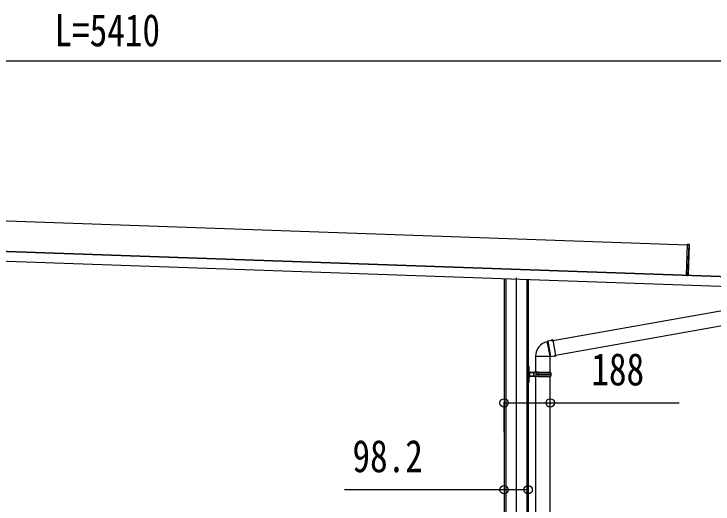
# Model space of a CAD drawing. Units: millimetres, scale not verified. Extents: x -16820 to 16820, y -11880 to 11880.
# Drawn here: x 794 to 3648, y -6623 to -4622 of the extents above; entities that cross this region are included whole.
import ezdxf
from ezdxf.enums import TextEntityAlignment as Align

# ---------------------------------------------------------------- set-up
doc = ezdxf.new("R2010")
doc.units = ezdxf.units.MM
doc.header["$LTSCALE"] = 60
for name, color, linetype in [('0-3_YKK_12', 2, 'Continuous'), ('0-4_YKK_A1', 4, 'Continuous'), ('0-5_YKK_D', 6, 'Continuous')]:
    doc.layers.add(name, color=color, linetype=linetype)
doc.styles.add('ＭＳ ゴシック', font='')
doc.styles.get('ＭＳ ゴシック').set_extended_font_data('MS Gothic')

msp = doc.modelspace()

# ---------------------------------------------------------------- linework, layer by layer
at = {"layer": '0-3_YKK_12'}
msp.add_line((2845.08, -8477.5), (2845.08, -5700.04), dxfattribs=at)
at = {"layer": '0-4_YKK_A1'}
for p, q in [((3544.48, -5565.52), (-830.86, -5412.73)), ((3993.36, -5705.77), (-1401.4, -5517.38)), ((3993.37, -5705.27), (-1401.38, -5516.88)), ((3991.98, -5745.25), (-1402.78, -5556.86)), ((3540.2, -5687.95), (3544.58, -5562.52)), ((3544.58, -5562.52), (3544.6, -5562.02)), ((3550.1, -5563.05), (3544.58, -5562.52)), ((3544.6, -5562.02), (3550.11, -5562.55)), ((3545.69, -5689.14), (3550.1, -5563.05)), ((3550.57, -5563.07), (3546.16, -5689.16)), ((3550.1, -5563.05), (3550.57, -5563.07)), ((2795.08, -5703.45), (2795.08, -7975)), ((2801.94, -5703.69), (2801.94, -8475.17)), ((2888.22, -5706.7), (2888.22, -8475.17)), ((2893.28, -5706.88), (2893.28, -7975.17)), ((3543.68, -5688.57), (3540.68, -5688.46)), ((3543.65, -5689.57), (3543.68, -5688.57)), ((3544.15, -5689.58), (3544.16, -5689.29)), ((3544.15, -5689.59), (3544.15, -5689.58)), ((3544.16, -5689.29), (3544.16, -5689.09)), ((3544.16, -5689.29), (3545.71, -5689.34)), ((3545.69, -5689.14), (3546.16, -5689.16)), ((3875.45, -5799.98), (2994.63, -5956.18)), ((3005.09, -6015.46), (3885.9, -5859.26)), ((2972.47, -5960.01), (2970.89, -5960.35)), ((2974.17, -5958.37), (2972.47, -5960.01)), ((2972.47, -5960.01), (2982.08, -6014.48)), ((2989.18, -5955.45), (2974.17, -5958.37)), ((2974.17, -5958.37), (2979.64, -5989.38)), ((2989.59, -5953.1), (2989.18, -5955.45)), ((2989.2, -5955.58), (2989.18, -5955.45)), ((2993.18, -5952.47), (2989.59, -5953.1)), ((2989.59, -5953.1), (2989.6, -5953.17)), ((2990.11, -5955.51), (2993.49, -5954.85)), ((2990.51, -5953.08), (2992.31, -5952.76)), ((2994.33, -5954.45), (2993.18, -5952.47)), ((2993.18, -5952.47), (2993.2, -5952.53)), ((2994.33, -5954.45), (2994.35, -5954.58)), ((2994.35, -5954.58), (3005.37, -6017.06)), ((2979.64, -5989.38), (2985.11, -6020.4)), ((2923.13, -6019.33), (2983.19, -6019.33)), ((2923.18, -6019.33), (2923.18, -6085)), ((2983.38, -6085), (2983.38, -6019.62)), ((2983.39, -6019.63), (2985.11, -6020.4)), ((2985.11, -6020.4), (3000.21, -6018.01)), ((3000.21, -6018.01), (3000.18, -6017.87)), ((3000.21, -6018.01), (3001.4, -6020.07)), ((3001.39, -6020.01), (3001.4, -6020.07)), ((3001.4, -6020.07), (3004.99, -6019.44)), ((3002.28, -6019.78), (3004.07, -6019.47)), ((3004.98, -6019.38), (3004.99, -6019.44)), ((3004.99, -6019.44), (3005.39, -6017.18)), ((3005.37, -6017.06), (3005.39, -6017.18)), ((2894.28, -6066.8), (2893.28, -6066.8)), ((2894.28, -6066.8), (2894.28, -6060.5)), ((2894.28, -6094), (2894.28, -6066.8)), ((2896.28, -6061.41), (2896.45, -6067.13)), ((2894.28, -6094), (2893.28, -6094)), ((2894.28, -6094), (2897.28, -6094)), ((2894.28, -6121.2), (2894.28, -6094)), ((2897.28, -6094), (2896.45, -6120.87)), ((2897.28, -6094), (2898.28, -6094)), ((2897.99, -6084.76), (2898.09, -6088)), ((2898.09, -6100), (2897.99, -6103.24)), ((2915.28, -6088), (2898.1, -6088)), ((2898.1, -6088), (2898.28, -6094)), ((2898.28, -6094), (2898.1, -6100)), ((2898.1, -6100), (2915.28, -6100)), ((2898.94, -6085), (2915.28, -6085)), ((2915.28, -6103), (2898.94, -6103)), ((2915.28, -6085), (2918.28, -6085)), ((2915.28, -6088), (2915.28, -6085)), ((2915.28, -6089.5), (2915.28, -6088)), ((2918.28, -6089.5), (2915.28, -6089.5)), ((2915.28, -6089.51), (2915.28, -6098.5)), ((2916.26, -6089.51), (2915.28, -6089.51)), ((2916.26, -6098.5), (2915.28, -6098.5)), ((2915.28, -6098.5), (2918.28, -6098.5)), ((2915.28, -6100), (2915.28, -6098.5)), ((2915.28, -6103), (2915.28, -6100)), ((2918.28, -6103), (2915.28, -6103)), ((2918.28, -6089.51), (2916.26, -6089.51)), ((2916.26, -6098.5), (2916.26, -6089.51)), ((2918.28, -6098.5), (2916.26, -6098.5)), ((2926.28, -6085), (2918.28, -6085)), ((2923.18, -6103), (2923.18, -6918.5)), ((2926.29, -6089.51), (2924.28, -6089.51)), ((2926.29, -6098.5), (2924.28, -6098.5)), ((2926.28, -6098.5), (2924.28, -6098.5)), ((2926.28, -6089.5), (2926.28, -6085)), ((2926.28, -6103), (2926.28, -6098.5)), ((2926.29, -6085), (2926.29, -6089.51)), ((2933.31, -6085), (2926.29, -6085)), ((2926.29, -6094), (2926.29, -6089.51)), ((2926.29, -6098.5), (2926.29, -6094)), ((2932.79, -6094), (2926.29, -6094)), ((2926.29, -6103), (2926.29, -6098.5)), ((2933.31, -6103), (2926.29, -6103)), ((2932.79, -6094), (2932.79, -6094)), ((2932.79, -6094), (2932.79, -6094)), ((2932.87, -6094), (2932.87, -6094)), ((2986.78, -6094), (2933.04, -6094)), ((2933.54, -6085), (2933.31, -6085)), ((2933.54, -6103), (2933.31, -6103)), ((2933.54, -6085), (2933.95, -6085)), ((2933.54, -6103), (2933.95, -6103)), ((2933.95, -6085), (2985.28, -6085)), ((2933.95, -6103), (2985.28, -6103)), ((2986.28, -6087), (2934.98, -6087)), ((2986.28, -6101), (2934.98, -6101)), ((2983.38, -6918.5), (2983.38, -6103)), ((2985.28, -6087), (2985.28, -6085)), ((2985.28, -6103), (2985.28, -6101)), ((2894.28, -6121.2), (2893.28, -6121.2)), ((2893.28, -6127.5), (2894.28, -6127.5)), ((2894.28, -6121.2), (2896.45, -6120.87)), ((2894.28, -6127.5), (2894.28, -6121.2)), ((2894.28, -6127.5), (2896.28, -6126.59)), ((2896.45, -6120.87), (2896.28, -6126.59))]:
    msp.add_line(p, q, dxfattribs=at)
for points in [[(3545.71, -5689.34), (3545.89, -5689.38), (3546.06, -5689.43), (3546.29, -5689.56), (3546.5, -5689.65), (3546.55, -5689.66), (3546.64, -5689.67), (3546.65, -5689.67)], [(2983.4, -6019.61), (2983.34, -6019.53), (2983.19, -6019.33), (2983.18, -6019.3), (2983.04, -6019.04), (2982.62, -6017.36), (2982.08, -6014.48), (2981.51, -6011.8), (2980.77, -6008.21), (2979.93, -6004), (2979.04, -5999.5), (2978.09, -5994.6), (2977.13, -5989.7), (2976.15, -5984.66), (2975.23, -5979.91), (2974.32, -5975.31), (2973.51, -5971.25), (2972.76, -5967.61), (2972.13, -5964.7), (2971.61, -5962.44), (2971.22, -5961), (2970.94, -5960.37), (2970.89, -5960.35)], [(2989.2, -5955.58), (2989.34, -5954.73), (2989.6, -5953.17)], [(2990.51, -5953.08), (2990.26, -5954.57), (2990.11, -5955.51)], [(2993.49, -5954.85), (2993.03, -5954.03), (2992.31, -5952.76)], [(2993.2, -5952.53), (2993.95, -5953.87), (2994.35, -5954.58)], [(3001.39, -6020.01), (3000.61, -6018.63), (3000.18, -6017.87)], [(3001.06, -6017.63), (3002.77, -6017.36), (3004.46, -6017.1)], [(3001.06, -6017.63), (3001.53, -6018.47), (3002.28, -6019.78)], [(3004.07, -6019.47), (3004.31, -6018.03), (3004.46, -6017.1)], [(3005.37, -6017.06), (3005.23, -6017.86), (3004.98, -6019.38)], [(2896.28, -6061.41), (2894.28, -6060.5), (2893.28, -6060.5)], [(2894.28, -6066.8), (2896.45, -6067.13), (2897.28, -6094)], [(2926.28, -6103), (2918.28, -6103), (2918.28, -6085)], [(2926.28, -6089.5), (2924.28, -6089.5), (2924.28, -6098.5)], [(2933.04, -6094), (2932.87, -6094), (2932.79, -6094), (2926.29, -6094)], [(2933.31, -6085), (2932.92, -6089.46), (2932.79, -6094)]]:
    msp.add_lwpolyline(points, dxfattribs=at)
for centre, radius, start, end in [((3548.05, -5562.73), 2.07, 351.06854, 4.93146), ((3550.07, -5563.05), 0.5, 358, 84.5), ((3540.7, -5687.96), 0.5, 178, 268), ((3543.66, -5689.07), 0.5, 358, 88), ((3546.69, -5689.17), 1, 178, 189.53696), ((3546.95, -5689.46), 1.25, 174.55789, 188.42908), ((3546.66, -5689.17), 0.5, 178, 268), ((2983.43, -6019.33), 60.3, 101.99843, 180), ((2989.5, -5953.69), 1.92, 260.91849, 288.46572), ((2989.7, -5949.51), 3.66, 268.38866, 282.80116), ((2992.08, -5950.02), 2.75, 274.81691, 293.99327), ((2993.17, -5952.31), 2.56, 277.19737, 297.56812), ((3001.27, -6020.14), 2.51, 94.83553, 115.78026), ((3002.51, -6022.53), 2.75, 94.81691, 113.99327), ((3004.88, -6023.03), 3.66, 88.38866, 102.80116), ((3005, -6018.95), 1.93, 79.00896, 106.22555), ((2898.94, -6083), 2, 181.7624, 241.44015), ((2898.94, -6105), 2, 118.55985, 178.2376), ((2898.94, -6083), 2, 241.44015, 270), ((2898.94, -6105), 2, 90, 118.55985), ((3010.67, -6094.01), 77.89, 179.99307, 186.62466), ((2932.84, -6094.22), 0.226, 80.79578, 102.71983), ((3013.8, -6093.98), 80.75, 173.61461, 180.01355), ((3013.8, -6094.02), 80.75, 179.98461, 186.38348), ((2935.16, -6085.35), 1.66, 167.69464, 263.49512), ((2935.11, -6102.6), 1.61, 94.66451, 194.14319), ((2935.74, -6085.2), 1.81, 173.59328, 264.82407), ((2935.81, -6102.85), 1.86, 96.97139, 184.61125), ((2937.53, -6094), 49.25, 0, 8.17123), ((2937.53, -6094), 49.25, 351.83186, 0.00306)]:
    msp.add_arc(centre, radius, start, end, dxfattribs=at)
for centre, major_axis, ratio, start_param, end_param in [((3545.07, -5689.32), (-4.91, 0.17), 0.061049, 1.383687, 1.5707963), ((2898.09, -6087.84), (1, 0.031), 0.162205, 3.1415927, 4.7026633), ((2898.09, -6100.16), (1, -0.031), 0.162205, 1.580522, 3.1415927), ((2898.19, -6091), (-0.1, 3), 0.333136, 6.2716543, 6.28138), ((2898.19, -6097), (0.1, 3), 0.333136, 3.143398, 3.1531236), ((2915.28, -6087.51), (3, 0), 0.162278, 4.712389, 6.2831853), ((2915.28, -6100.49), (3, 0), 0.162278, 6.2831853, 7.8539816)]:
    msp.add_ellipse(centre, major_axis=major_axis, ratio=ratio, start_param=start_param, end_param=end_param, dxfattribs=at)
at = {"layer": '0-5_YKK_D'}
for p, q in [((-1209.92, -4813.22), (3800.07, -4813.22)), ((2795.08, -6330.32), (2795.08, -6209.32)), ((2983.38, -6330.32), (2983.38, -6209.32))]:
    msp.add_line(p, q, dxfattribs=at)
for points in [[(2795.08, -6210.32), (2983.38, -6210.32), (3509.78, -6210.32)], [(2893.28, -6564.94), (2795.08, -6564.94), (2143.88, -6564.94)]]:
    msp.add_lwpolyline(points, dxfattribs=at)
for centre in [(2795.08, -6210.32), (2983.38, -6210.32), (2795.08, -6564.94), (2893.28, -6564.94)]:
    msp.add_circle(centre, 17, dxfattribs=at)

# ---------------------------------------------------------------- texts
at = {"layer": '0-5_YKK_D', "style": 'ＭＳ ゴシック', "width": 0.8}
for s, p in [('L=5410', (959.07, -4793.22)), ('188', (3151.38, -6178.32)), ('98.2', (2175.88, -6532.94))]:
    msp.add_text(s, height=132, dxfattribs=at).set_placement(p, align=Align.BOTTOM_LEFT)

doc.saveas('drawing.dxf')
